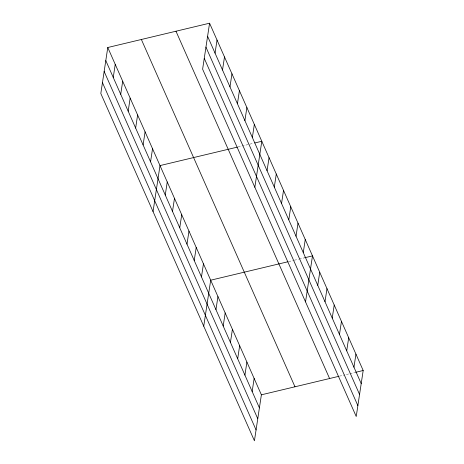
<?xml version="1.0" encoding="UTF-8"?>
<svg xmlns="http://www.w3.org/2000/svg" width="464" height="464" viewBox="0 0 464 464"><rect width="100%" height="100%" fill="white"/><g stroke="black" fill="none" stroke-linecap="round" stroke-linejoin="round"><path stroke-width="0.35" stroke-dasharray="2.32 1.74" d="M238.003 146.966L253.402 143.289M288.695 261.574L293.596 260.403M294.292 260.24L298.491 259.237M299.193 259.069L304.79 257.729M339.387 376.182L344.984 374.848M346.388 374.512L349.183 373.845M349.885 373.677L354.786 372.505"/><path stroke-width="0.7" d="M107.776 47.508L100.816 93.496L254.429 440.8L261.383 394.812L107.776 47.508L209.571 23.2L363.184 370.504L356.224 416.492L202.617 69.188L209.571 23.2M113.257 77.459L115.234 64.374M120.715 94.325L122.693 81.246M128.18 111.198L130.158 98.113M135.639 128.064L137.617 114.985M143.103 144.936L145.081 131.851M150.562 161.803L152.54 148.724M153.045 211.578L159.999 165.59L237.301 147.134M165.265 195.042L167.243 181.963M172.504 211.416L174.487 198.337M179.748 227.789L181.726 214.71M215.052 53.151L217.03 40.066M186.992 244.163L188.97 231.084M222.517 70.018L224.495 56.939M194.23 260.536L196.208 247.457M229.976 86.89L231.954 73.805M201.475 276.909L203.452 263.83M203.737 326.192L210.691 280.198L287.993 261.742M237.435 103.756L239.412 90.677M215.957 309.656L217.935 296.571M244.899 120.628L246.877 107.544M223.196 326.03L225.179 312.945M252.358 137.495L254.336 124.416M230.44 342.403L232.418 329.318M254.84 187.27L261.8 141.282L254.8 142.953M237.684 358.771L239.662 345.692M267.061 170.735L269.039 157.656M244.922 375.144L246.9 362.065M274.305 187.108L276.283 174.029M252.167 391.517L254.144 378.438M281.544 203.481L283.521 190.402M288.788 219.855L290.766 206.776M296.026 236.228L298.004 223.149M303.27 252.602L305.248 239.523M305.532 301.884L312.492 255.89L304.79 257.729M317.753 285.348L319.731 272.264M324.997 301.722L326.975 288.637M332.236 318.095L334.213 305.01M339.48 334.463L341.458 321.384M346.718 350.836L348.696 337.757M353.962 367.21L355.94 354.131M261.383 394.812L338.685 376.35M355.482 372.343L363.184 370.504M207.594 36.279L361.201 383.583M205.952 47.142L359.559 394.446M204.259 58.331L357.866 405.635M175.978 31.221L329.591 378.525M141.369 39.486L294.976 386.79M105.798 60.587L259.405 407.891M104.151 71.45L257.764 418.754M102.463 82.638L256.07 429.942"/></g></svg>
